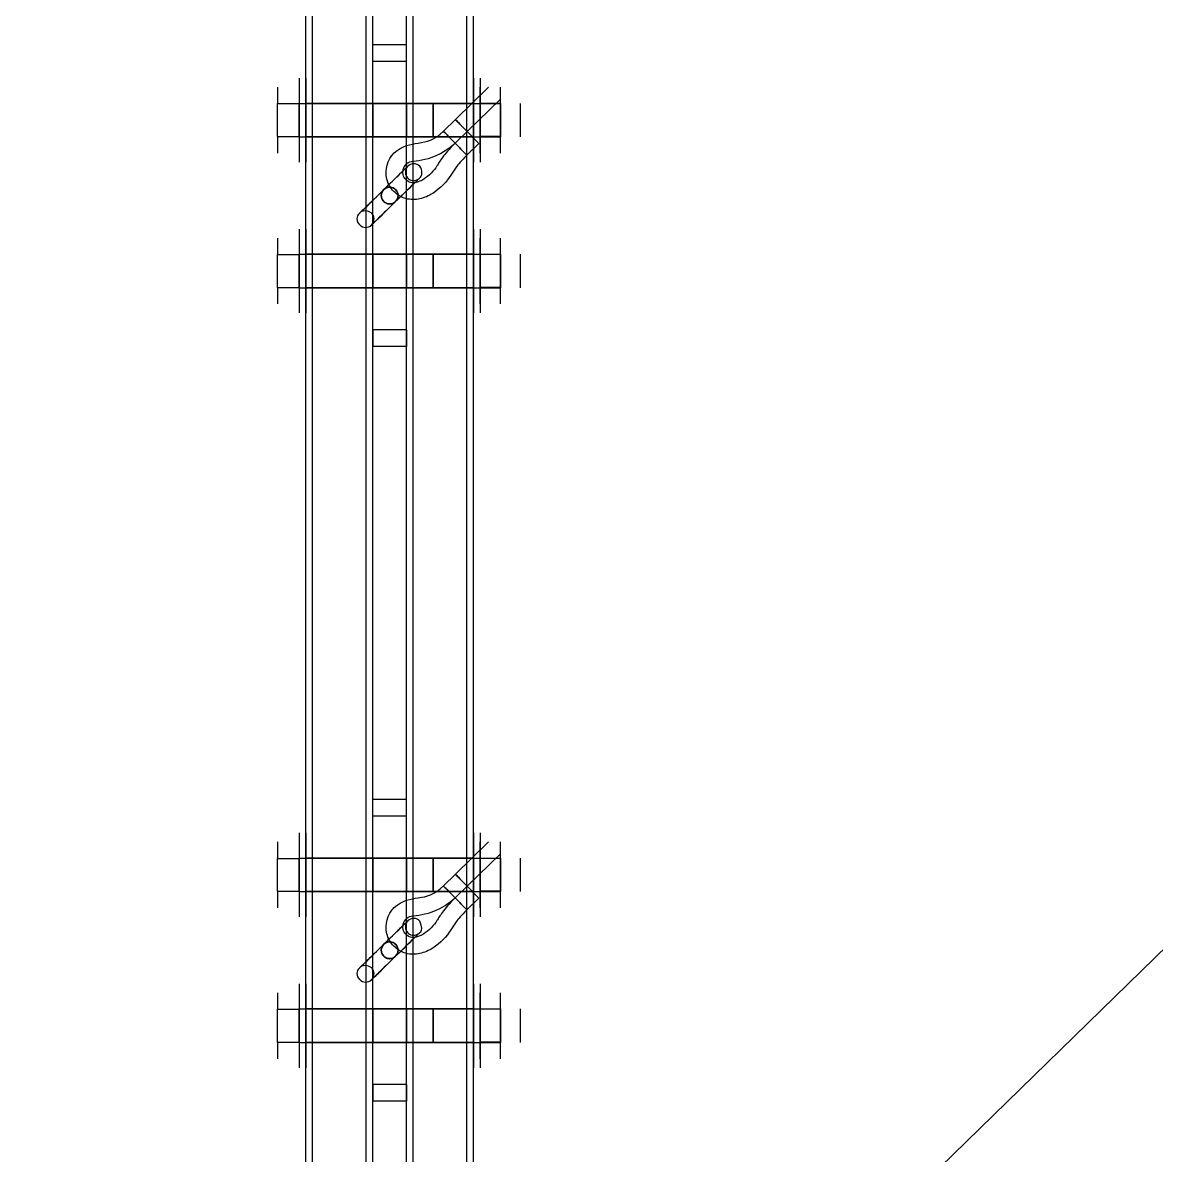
# Model space of a CAD drawing. Extents: x 0 to 2438, y 0 to 2056.
# Drawn here: x 377.6 to 546.5, y 328.1 to 496.9 of the extents above; entities that cross this region are included whole.
import ezdxf

# ---------------------------------------------------------------- set-up
doc = ezdxf.new("R2010")
doc.units = 0
doc.layers.get('0').update_dxf_attribs({"linetype": 'CONTINUOUS'})

msp = doc.modelspace()

# ---------------------------------------------------------------- linework, layer by layer
at = {"color": 253}
for p, q in [((377.575, 192.845), (1132.58, 929.869)), ((377.575, 192.845), (1108.26, 906.134)), ((377.575, 192.845), (1108.26, 906.134)), ((419.77, 102.133), (419.77, 650.134)), ((420.772, 102.133), (420.772, 650.134)), ((428.77, 102.133), (428.77, 650.134)), ((429.772, 102.133), (429.772, 650.134)), ((434.77, 102.133), (434.77, 650.134)), ((435.772, 102.133), (435.772, 650.134)), ((443.77, 102.133), (443.77, 650.134)), ((444.772, 102.133), (444.772, 650.134)), ((429.772, 491.134), (429.772, 493.631)), ((429.772, 491.134), (429.772, 493.631)), ((434.77, 493.631), (429.772, 493.631)), ((434.77, 491.134), (434.77, 493.631)), ((429.772, 451.132), (429.772, 491.134)), ((434.77, 491.134), (429.772, 491.134)), ((429.772, 451.132), (429.772, 491.134)), ((434.77, 451.132), (434.77, 491.134)), ((418.772, 488.632), (418.772, 476.134)), ((419.77, 482.385), (419.77, 488.632)), ((419.77, 488.632), (419.77, 476.134)), ((444.772, 482.385), (444.772, 488.632)), ((444.772, 488.632), (444.772, 476.134)), ((445.77, 488.632), (445.77, 476.134)), ((415.572, 487.292), (415.572, 484.837)), ((418.772, 487.292), (418.772, 484.837)), ((418.772, 487.292), (418.772, 484.837)), ((446.998, 487.292), (442.062, 482.477)), ((445.77, 484.837), (445.77, 487.292)), ((445.77, 484.837), (445.77, 487.292)), ((448.772, 484.837), (448.772, 487.292)), ((418.772, 482.385), (418.772, 484.882)), ((418.772, 484.882), (418.772, 479.884)), ((418.772, 484.837), (418.772, 484.882)), ((418.772, 484.882), (418.772, 484.837)), ((418.772, 484.882), (419.77, 484.882)), ((418.772, 484.882), (438.771, 484.882)), ((419.77, 482.385), (419.77, 484.882)), ((419.77, 484.882), (419.77, 479.884)), ((419.77, 482.385), (419.77, 484.882)), ((419.77, 484.882), (419.77, 479.884)), ((429.772, 484.882), (419.77, 484.882)), ((429.772, 482.385), (429.772, 484.882)), ((429.772, 484.882), (429.772, 479.884)), ((429.772, 482.385), (429.772, 484.882)), ((429.772, 484.882), (429.772, 479.884)), ((434.77, 484.882), (429.772, 484.882)), ((434.77, 482.385), (434.77, 484.882)), ((434.77, 484.882), (434.77, 479.884)), ((434.77, 482.385), (434.77, 484.882)), ((434.77, 484.882), (434.77, 479.884)), ((444.772, 484.882), (434.77, 484.882)), ((438.771, 479.884), (438.771, 484.882)), ((438.771, 484.882), (438.771, 482.385)), ((438.771, 484.882), (448.772, 484.882)), ((443.812, 480.688), (448.772, 485.528)), ((444.772, 482.385), (444.772, 484.882)), ((444.772, 484.882), (444.772, 479.884)), ((444.772, 482.385), (444.772, 484.882)), ((444.772, 484.882), (444.772, 479.884)), ((444.772, 484.882), (445.77, 484.882)), ((445.77, 482.385), (445.77, 484.882)), ((445.77, 484.882), (445.77, 479.884)), ((445.77, 482.385), (445.77, 484.882)), ((445.77, 484.882), (445.77, 479.884)), ((445.77, 484.882), (448.772, 484.882)), ((448.772, 482.385), (448.772, 484.882)), ((448.772, 484.882), (448.772, 479.884)), ((451.771, 479.884), (451.771, 484.882)), ((415.572, 479.929), (415.572, 484.837)), ((415.572, 484.837), (418.772, 484.837)), ((418.772, 484.837), (418.772, 484.025)), ((418.772, 484.025), (418.772, 484.837)), ((418.772, 479.929), (418.772, 484.837)), ((418.772, 479.929), (418.772, 484.837)), ((418.772, 484.025), (418.772, 483.196)), ((418.772, 483.196), (418.772, 484.025)), ((418.772, 483.196), (418.772, 482.385)), ((418.772, 481.57), (418.772, 483.196)), ((445.77, 484.837), (445.77, 479.929)), ((448.772, 484.837), (445.77, 484.837)), ((445.77, 484.837), (445.77, 479.929)), ((448.772, 484.837), (448.772, 479.929)), ((418.772, 479.884), (418.772, 482.385)), ((418.772, 482.385), (418.772, 481.57)), ((418.772, 480.741), (418.772, 481.57)), ((418.772, 481.57), (418.772, 480.741)), ((419.77, 476.134), (419.77, 482.385)), ((419.77, 479.884), (419.77, 482.385)), ((419.77, 479.884), (419.77, 482.385)), ((429.772, 479.884), (429.772, 482.385)), ((429.772, 479.884), (429.772, 482.385)), ((434.77, 479.884), (434.77, 482.385)), ((434.77, 479.884), (434.77, 482.385)), ((438.771, 482.385), (438.771, 479.884)), ((440.277, 480.73), (442.062, 482.477)), ((442.062, 482.477), (442.087, 482.452)), ((442.087, 482.452), (442.062, 482.477)), ((442.087, 482.452), (442.062, 482.477)), ((442.062, 482.477), (442.087, 482.452)), ((442.087, 482.452), (442.15, 482.385)), ((442.15, 482.385), (442.087, 482.452)), ((442.15, 482.385), (442.087, 482.452)), ((442.087, 482.452), (442.15, 482.385)), ((442.15, 482.385), (442.256, 482.282)), ((442.256, 482.282), (442.15, 482.385)), ((442.256, 482.282), (442.15, 482.385)), ((442.15, 482.385), (442.256, 482.282)), ((442.256, 482.282), (442.394, 482.141)), ((442.394, 482.141), (442.256, 482.282)), ((442.394, 482.141), (442.256, 482.282)), ((442.256, 482.282), (442.394, 482.141)), ((442.394, 482.141), (442.56, 481.969)), ((442.56, 481.969), (442.394, 482.141)), ((442.56, 481.969), (442.394, 482.141)), ((442.394, 482.141), (442.56, 481.969)), ((442.56, 481.969), (442.743, 481.782)), ((442.743, 481.782), (442.56, 481.969)), ((442.743, 481.782), (442.56, 481.969)), ((442.56, 481.969), (442.743, 481.782)), ((442.743, 481.782), (442.937, 481.58)), ((442.937, 481.58), (442.743, 481.782)), ((442.937, 481.58), (442.743, 481.782)), ((442.743, 481.782), (442.937, 481.58)), ((442.937, 481.58), (443.131, 481.383)), ((443.131, 481.383), (442.937, 481.58)), ((443.131, 481.383), (442.937, 481.58)), ((442.937, 481.58), (443.131, 481.383)), ((444.772, 476.134), (444.772, 482.385)), ((444.772, 479.884), (444.772, 482.385)), ((444.772, 479.884), (444.772, 482.385)), ((445.77, 479.884), (445.77, 482.385)), ((445.77, 479.884), (445.77, 482.385)), ((448.772, 479.884), (448.772, 482.385)), ((415.572, 479.929), (415.572, 477.478)), ((415.572, 479.929), (418.772, 479.929)), ((418.772, 479.929), (418.772, 480.741)), ((418.772, 480.741), (418.772, 479.929)), ((418.772, 479.929), (418.772, 479.884)), ((418.772, 479.884), (418.772, 479.929)), ((418.772, 479.929), (418.772, 477.478)), ((418.772, 479.929), (418.772, 477.478)), ((418.772, 479.884), (419.77, 479.884)), ((418.772, 479.884), (438.771, 479.884)), ((429.772, 479.884), (419.77, 479.884)), ((434.77, 479.884), (429.772, 479.884)), ((444.772, 479.884), (434.77, 479.884)), ((438.771, 479.884), (448.772, 479.884)), ((443.812, 480.688), (442.023, 478.942)), ((442.023, 478.942), (443.812, 480.688)), ((443.131, 481.383), (443.315, 481.192)), ((443.315, 481.192), (443.131, 481.383)), ((443.315, 481.192), (443.131, 481.383)), ((443.131, 481.383), (443.315, 481.192)), ((443.315, 481.192), (443.48, 481.023)), ((443.48, 481.023), (443.315, 481.192)), ((443.48, 481.023), (443.315, 481.192)), ((443.315, 481.192), (443.48, 481.023)), ((443.48, 481.023), (443.618, 480.882)), ((443.618, 480.882), (443.48, 481.023)), ((443.618, 480.882), (443.48, 481.023)), ((443.48, 481.023), (443.618, 480.882)), ((443.618, 480.882), (443.724, 480.776)), ((443.724, 480.776), (443.618, 480.882)), ((443.724, 480.776), (443.618, 480.882)), ((443.618, 480.882), (443.724, 480.776)), ((443.724, 480.776), (443.787, 480.709)), ((443.787, 480.709), (443.724, 480.776)), ((443.787, 480.709), (443.724, 480.776)), ((443.724, 480.776), (443.787, 480.709)), ((443.787, 480.709), (443.812, 480.688)), ((443.812, 480.688), (443.787, 480.709)), ((443.812, 480.688), (443.787, 480.709)), ((443.787, 480.709), (443.812, 480.688)), ((443.833, 480.663), (443.812, 480.688)), ((443.812, 480.688), (443.833, 480.663)), ((443.897, 480.596), (443.833, 480.663)), ((443.833, 480.663), (443.897, 480.596)), ((444.003, 480.49), (443.897, 480.596)), ((443.897, 480.596), (444.003, 480.49)), ((444.14, 480.349), (444.003, 480.49)), ((444.003, 480.49), (444.14, 480.349)), ((444.306, 480.18), (444.14, 480.349)), ((444.14, 480.349), (444.306, 480.18)), ((444.489, 479.993), (444.306, 480.18)), ((444.306, 480.18), (444.489, 479.993)), ((444.683, 479.792), (444.489, 479.993)), ((444.489, 479.993), (444.683, 479.792)), ((444.772, 479.884), (445.77, 479.884)), ((448.772, 479.929), (445.77, 479.929)), ((445.77, 477.478), (445.77, 479.929)), ((445.77, 477.478), (445.77, 479.929)), ((445.77, 479.884), (448.772, 479.884)), ((448.772, 477.478), (448.772, 479.929)), ((442.045, 478.917), (442.023, 478.942)), ((442.023, 478.942), (442.045, 478.917)), ((442.108, 478.854), (442.045, 478.917)), ((442.045, 478.917), (442.108, 478.854)), ((442.214, 478.744), (442.108, 478.854)), ((442.108, 478.854), (442.214, 478.744)), ((442.352, 478.603), (442.214, 478.744)), ((442.214, 478.744), (442.352, 478.603)), ((442.517, 478.434), (442.352, 478.603)), ((442.352, 478.603), (442.517, 478.434)), ((442.701, 478.247), (442.517, 478.434)), ((442.517, 478.434), (442.701, 478.247)), ((442.895, 478.046), (442.701, 478.247)), ((442.701, 478.247), (442.895, 478.046)), ((445.558, 478.899), (443.77, 477.15)), ((444.877, 479.594), (444.683, 479.792)), ((444.683, 479.792), (444.877, 479.594)), ((445.064, 479.404), (444.877, 479.594)), ((444.877, 479.594), (445.064, 479.404)), ((445.227, 479.234), (445.064, 479.404)), ((445.064, 479.404), (445.227, 479.234)), ((445.368, 479.093), (445.227, 479.234)), ((445.227, 479.234), (445.368, 479.093)), ((445.47, 478.984), (445.368, 479.093)), ((445.368, 479.093), (445.47, 478.984)), ((445.534, 478.921), (445.47, 478.984)), ((445.47, 478.984), (445.534, 478.921)), ((445.558, 478.899), (445.534, 478.921)), ((445.534, 478.921), (445.558, 478.899)), ((443.089, 477.848), (442.895, 478.046)), ((442.895, 478.046), (443.089, 477.848)), ((443.272, 477.658), (443.089, 477.848)), ((443.089, 477.848), (443.272, 477.658)), ((443.438, 477.488), (443.272, 477.658)), ((443.272, 477.658), (443.438, 477.488)), ((443.579, 477.347), (443.438, 477.488)), ((443.438, 477.488), (443.579, 477.347)), ((443.682, 477.238), (443.579, 477.347)), ((443.579, 477.347), (443.682, 477.238)), ((443.745, 477.174), (443.682, 477.238)), ((443.682, 477.238), (443.745, 477.174)), ((443.77, 477.15), (443.745, 477.174)), ((443.745, 477.174), (443.77, 477.15)), ((433.165, 472.006), (433.165, 472.006)), ((415.572, 464.792), (415.572, 462.336)), ((418.772, 466.132), (418.772, 453.633)), ((418.772, 464.792), (418.772, 462.336)), ((418.772, 464.792), (418.772, 462.336)), ((419.77, 459.885), (419.77, 466.132)), ((419.77, 466.132), (419.77, 453.633)), ((444.772, 459.885), (444.772, 466.132)), ((444.772, 466.132), (444.772, 453.633)), ((445.77, 466.132), (445.77, 453.633)), ((445.77, 462.336), (445.77, 464.792)), ((445.77, 462.336), (445.77, 464.792)), ((448.772, 462.336), (448.772, 464.792)), ((415.572, 457.429), (415.572, 462.336)), ((415.572, 462.336), (418.772, 462.336)), ((418.772, 459.885), (418.772, 462.382)), ((418.772, 462.382), (418.772, 457.383)), ((418.772, 462.336), (418.772, 462.382)), ((418.772, 462.382), (418.772, 462.336)), ((418.772, 462.382), (419.77, 462.382)), ((418.772, 462.382), (438.771, 462.382)), ((418.772, 462.336), (418.772, 461.525)), ((418.772, 461.525), (418.772, 462.336)), ((418.772, 457.429), (418.772, 462.336)), ((418.772, 457.429), (418.772, 462.336)), ((418.772, 461.525), (418.772, 460.696)), ((418.772, 460.696), (418.772, 461.525)), ((419.77, 459.885), (419.77, 462.382)), ((419.77, 462.382), (419.77, 457.383)), ((419.77, 459.885), (419.77, 462.382)), ((419.77, 462.382), (419.77, 457.383)), ((429.772, 462.382), (419.77, 462.382)), ((429.772, 459.885), (429.772, 462.382)), ((429.772, 462.382), (429.772, 457.383)), ((429.772, 459.885), (429.772, 462.382)), ((429.772, 462.382), (429.772, 457.383)), ((434.77, 462.382), (429.772, 462.382)), ((434.77, 459.885), (434.77, 462.382)), ((434.77, 462.382), (434.77, 457.383)), ((434.77, 459.885), (434.77, 462.382)), ((434.77, 462.382), (434.77, 457.383)), ((444.772, 462.382), (434.77, 462.382)), ((438.771, 457.383), (438.771, 462.382)), ((438.771, 462.382), (438.771, 459.885)), ((438.771, 462.382), (448.772, 462.382)), ((444.772, 459.885), (444.772, 462.382)), ((444.772, 462.382), (444.772, 457.383)), ((444.772, 459.885), (444.772, 462.382)), ((444.772, 462.382), (444.772, 457.383)), ((444.772, 462.382), (445.77, 462.382)), ((445.77, 459.885), (445.77, 462.382)), ((445.77, 462.382), (445.77, 457.383)), ((445.77, 459.885), (445.77, 462.382)), ((445.77, 462.382), (445.77, 457.383)), ((445.77, 462.382), (448.772, 462.382)), ((445.77, 462.336), (445.77, 457.429)), ((448.772, 462.336), (445.77, 462.336)), ((445.77, 462.336), (445.77, 457.429)), ((448.772, 459.885), (448.772, 462.382)), ((448.772, 462.382), (448.772, 457.383)), ((448.772, 462.336), (448.772, 457.429)), ((451.771, 457.383), (451.771, 462.382)), ((418.772, 460.696), (418.772, 459.885)), ((418.772, 459.07), (418.772, 460.696)), ((418.772, 457.383), (418.772, 459.885)), ((418.772, 459.885), (418.772, 459.07)), ((419.77, 453.633), (419.77, 459.885)), ((419.77, 457.383), (419.77, 459.885)), ((419.77, 457.383), (419.77, 459.885)), ((429.772, 457.383), (429.772, 459.885)), ((429.772, 457.383), (429.772, 459.885)), ((434.77, 457.383), (434.77, 459.885)), ((434.77, 457.383), (434.77, 459.885)), ((438.771, 459.885), (438.771, 457.383)), ((444.772, 453.633), (444.772, 459.885)), ((444.772, 457.383), (444.772, 459.885)), ((444.772, 457.383), (444.772, 459.885)), ((445.77, 457.383), (445.77, 459.885)), ((445.77, 457.383), (445.77, 459.885)), ((448.772, 457.383), (448.772, 459.885)), ((418.772, 458.241), (418.772, 459.07)), ((418.772, 459.07), (418.772, 458.241)), ((418.772, 457.429), (418.772, 458.241)), ((418.772, 458.241), (418.772, 457.429)), ((415.572, 457.429), (415.572, 454.977)), ((415.572, 457.429), (418.772, 457.429)), ((418.772, 457.429), (418.772, 457.383)), ((418.772, 457.383), (418.772, 457.429)), ((418.772, 457.429), (418.772, 454.977)), ((418.772, 457.429), (418.772, 454.977)), ((418.772, 457.383), (419.77, 457.383)), ((418.772, 457.383), (438.771, 457.383)), ((429.772, 457.383), (419.77, 457.383)), ((434.77, 457.383), (429.772, 457.383)), ((444.772, 457.383), (434.77, 457.383)), ((438.771, 457.383), (448.772, 457.383)), ((444.772, 457.383), (445.77, 457.383)), ((448.772, 457.429), (445.77, 457.429)), ((445.77, 454.977), (445.77, 457.429)), ((445.77, 454.977), (445.77, 457.429)), ((445.77, 457.383), (448.772, 457.383)), ((448.772, 454.977), (448.772, 457.429)), ((429.772, 451.132), (429.772, 448.631)), ((429.772, 451.132), (429.772, 448.631)), ((434.77, 451.132), (429.772, 451.132)), ((434.77, 451.132), (434.77, 448.631)), ((434.77, 448.631), (429.772, 448.631)), ((429.772, 378.633), (429.772, 381.134)), ((429.772, 378.633), (429.772, 381.134)), ((434.77, 381.134), (429.772, 381.134)), ((434.77, 378.633), (434.77, 381.134)), ((429.772, 338.634), (429.772, 378.633)), ((434.77, 378.633), (429.772, 378.633)), ((429.772, 338.634), (429.772, 378.633)), ((434.77, 338.634), (434.77, 378.633)), ((418.772, 376.132), (418.772, 363.633)), ((419.77, 369.884), (419.77, 376.132)), ((419.77, 376.132), (419.77, 363.633)), ((444.772, 369.884), (444.772, 376.132)), ((444.772, 376.132), (444.772, 363.633)), ((445.77, 376.132), (445.77, 363.633)), ((415.572, 374.791), (415.572, 372.339)), ((418.772, 374.791), (418.772, 372.339)), ((418.772, 374.791), (418.772, 372.339)), ((446.998, 374.791), (442.062, 369.976)), ((445.77, 372.339), (445.77, 374.791)), ((445.77, 372.339), (445.77, 374.791)), ((448.772, 372.339), (448.772, 374.791)), ((415.572, 367.432), (415.572, 372.339)), ((415.572, 372.339), (418.772, 372.339)), ((418.772, 369.884), (418.772, 372.382)), ((418.772, 372.382), (418.772, 367.383)), ((418.772, 372.339), (418.772, 372.382)), ((418.772, 372.382), (418.772, 372.339)), ((418.772, 372.382), (419.77, 372.382)), ((418.772, 372.382), (438.771, 372.382)), ((418.772, 372.339), (418.772, 371.524)), ((418.772, 371.524), (418.772, 372.339)), ((418.772, 367.432), (418.772, 372.339)), ((418.772, 367.432), (418.772, 372.339)), ((419.77, 369.884), (419.77, 372.382)), ((419.77, 372.382), (419.77, 367.383)), ((419.77, 369.884), (419.77, 372.382)), ((419.77, 372.382), (419.77, 367.383)), ((429.772, 372.382), (419.77, 372.382)), ((429.772, 369.884), (429.772, 372.382)), ((429.772, 372.382), (429.772, 367.383)), ((429.772, 369.884), (429.772, 372.382)), ((429.772, 372.382), (429.772, 367.383)), ((434.77, 372.382), (429.772, 372.382)), ((434.77, 369.884), (434.77, 372.382)), ((434.77, 372.382), (434.77, 367.383)), ((434.77, 369.884), (434.77, 372.382)), ((434.77, 372.382), (434.77, 367.383)), ((444.772, 372.382), (434.77, 372.382)), ((438.771, 367.383), (438.771, 372.382)), ((438.771, 372.382), (438.771, 369.884)), ((438.771, 372.382), (448.772, 372.382)), ((443.812, 368.187), (448.772, 373.031)), ((444.772, 369.884), (444.772, 372.382)), ((444.772, 372.382), (444.772, 367.383)), ((444.772, 369.884), (444.772, 372.382)), ((444.772, 372.382), (444.772, 367.383)), ((444.772, 372.382), (445.77, 372.382)), ((445.77, 369.884), (445.77, 372.382)), ((445.77, 372.382), (445.77, 367.383)), ((445.77, 369.884), (445.77, 372.382)), ((445.77, 372.382), (445.77, 367.383)), ((445.77, 372.382), (448.772, 372.382)), ((445.77, 372.339), (445.77, 367.432)), ((448.772, 372.339), (445.77, 372.339)), ((445.77, 372.339), (445.77, 367.432)), ((448.772, 369.884), (448.772, 372.382)), ((448.772, 372.382), (448.772, 367.383)), ((448.772, 372.339), (448.772, 367.432)), ((451.771, 367.383), (451.771, 372.382)), ((418.772, 371.524), (418.772, 370.695)), ((418.772, 370.695), (418.772, 371.524)), ((418.772, 370.695), (418.772, 369.884)), ((418.772, 369.073), (418.772, 370.695)), ((418.772, 367.383), (418.772, 369.884)), ((418.772, 369.884), (418.772, 369.073)), ((418.772, 368.244), (418.772, 369.073)), ((418.772, 369.073), (418.772, 368.244)), ((419.77, 363.633), (419.77, 369.884)), ((419.77, 367.383), (419.77, 369.884)), ((419.77, 367.383), (419.77, 369.884)), ((429.772, 367.383), (429.772, 369.884)), ((429.772, 367.383), (429.772, 369.884)), ((434.77, 367.383), (434.77, 369.884)), ((434.77, 367.383), (434.77, 369.884)), ((438.771, 369.884), (438.771, 367.383)), ((440.277, 368.229), (442.062, 369.976)), ((442.062, 369.976), (442.087, 369.955)), ((442.087, 369.955), (442.062, 369.976)), ((442.087, 369.955), (442.062, 369.976)), ((442.062, 369.976), (442.087, 369.955)), ((442.087, 369.955), (442.15, 369.888)), ((442.15, 369.888), (442.087, 369.955)), ((442.15, 369.888), (442.087, 369.955)), ((442.087, 369.955), (442.15, 369.888)), ((442.15, 369.888), (442.256, 369.782)), ((442.256, 369.782), (442.15, 369.888)), ((442.256, 369.782), (442.15, 369.888)), ((442.15, 369.888), (442.256, 369.782)), ((442.256, 369.782), (442.394, 369.641)), ((442.394, 369.641), (442.256, 369.782)), ((442.394, 369.641), (442.256, 369.782)), ((442.256, 369.782), (442.394, 369.641)), ((442.394, 369.641), (442.56, 369.468)), ((442.56, 369.468), (442.394, 369.641)), ((442.56, 369.468), (442.394, 369.641)), ((442.394, 369.641), (442.56, 369.468)), ((442.56, 369.468), (442.743, 369.281)), ((442.743, 369.281), (442.56, 369.468)), ((442.743, 369.281), (442.56, 369.468)), ((442.56, 369.468), (442.743, 369.281)), ((442.743, 369.281), (442.937, 369.08)), ((442.937, 369.08), (442.743, 369.281)), ((442.937, 369.08), (442.743, 369.281)), ((442.743, 369.281), (442.937, 369.08)), ((442.937, 369.08), (443.131, 368.882)), ((443.131, 368.882), (442.937, 369.08)), ((443.131, 368.882), (442.937, 369.08)), ((442.937, 369.08), (443.131, 368.882)), ((443.131, 368.882), (443.315, 368.692)), ((443.315, 368.692), (443.131, 368.882)), ((443.315, 368.692), (443.131, 368.882)), ((443.131, 368.882), (443.315, 368.692)), ((443.315, 368.692), (443.48, 368.526)), ((443.48, 368.526), (443.315, 368.692)), ((443.48, 368.526), (443.315, 368.692)), ((443.315, 368.692), (443.48, 368.526)), ((443.48, 368.526), (443.618, 368.381)), ((443.618, 368.381), (443.48, 368.526)), ((443.618, 368.381), (443.48, 368.526)), ((443.48, 368.526), (443.618, 368.381)), ((443.618, 368.381), (443.724, 368.275)), ((443.724, 368.275), (443.618, 368.381)), ((443.724, 368.275), (443.618, 368.381)), ((443.618, 368.381), (443.724, 368.275)), ((444.772, 363.633), (444.772, 369.884)), ((444.772, 367.383), (444.772, 369.884)), ((444.772, 367.383), (444.772, 369.884)), ((445.77, 367.383), (445.77, 369.884)), ((445.77, 367.383), (445.77, 369.884)), ((448.772, 367.383), (448.772, 369.884)), ((415.572, 367.432), (415.572, 364.977)), ((415.572, 367.432), (418.772, 367.432)), ((418.772, 367.432), (418.772, 368.244)), ((418.772, 368.244), (418.772, 367.432)), ((418.772, 367.432), (418.772, 367.383)), ((418.772, 367.383), (418.772, 367.432)), ((418.772, 367.432), (418.772, 364.977)), ((418.772, 367.432), (418.772, 364.977)), ((418.772, 367.383), (419.77, 367.383)), ((418.772, 367.383), (438.771, 367.383)), ((429.772, 367.383), (419.77, 367.383)), ((434.77, 367.383), (429.772, 367.383)), ((444.772, 367.383), (434.77, 367.383)), ((438.771, 367.383), (448.772, 367.383)), ((443.812, 368.187), (442.023, 366.441)), ((442.023, 366.441), (443.812, 368.187)), ((443.724, 368.275), (443.787, 368.208)), ((443.787, 368.208), (443.724, 368.275)), ((443.787, 368.208), (443.724, 368.275)), ((443.724, 368.275), (443.787, 368.208)), ((443.787, 368.208), (443.812, 368.187)), ((443.812, 368.187), (443.787, 368.208)), ((443.812, 368.187), (443.787, 368.208)), ((443.787, 368.208), (443.812, 368.187)), ((443.833, 368.162), (443.812, 368.187)), ((443.812, 368.187), (443.833, 368.162)), ((443.897, 368.099), (443.833, 368.162)), ((443.833, 368.162), (443.897, 368.099)), ((444.003, 367.993), (443.897, 368.099)), ((443.897, 368.099), (444.003, 367.993)), ((444.14, 367.848), (444.003, 367.993)), ((444.003, 367.993), (444.14, 367.848)), ((444.306, 367.679), (444.14, 367.848)), ((444.14, 367.848), (444.306, 367.679)), ((444.489, 367.492), (444.306, 367.679)), ((444.306, 367.679), (444.489, 367.492)), ((444.683, 367.291), (444.489, 367.492)), ((444.489, 367.492), (444.683, 367.291)), ((444.877, 367.093), (444.683, 367.291)), ((444.683, 367.291), (444.877, 367.093)), ((444.772, 367.383), (445.77, 367.383)), ((445.064, 366.903), (444.877, 367.093)), ((444.877, 367.093), (445.064, 366.903)), ((445.227, 366.734), (445.064, 366.903)), ((445.064, 366.903), (445.227, 366.734)), ((445.368, 366.593), (445.227, 366.734)), ((445.227, 366.734), (445.368, 366.593)), ((448.772, 367.432), (445.77, 367.432)), ((445.77, 364.977), (445.77, 367.432)), ((445.77, 364.977), (445.77, 367.432)), ((445.77, 367.383), (448.772, 367.383)), ((448.772, 364.977), (448.772, 367.432)), ((442.045, 366.416), (442.023, 366.441)), ((442.023, 366.441), (442.045, 366.416)), ((442.108, 366.353), (442.045, 366.416)), ((442.045, 366.416), (442.108, 366.353)), ((442.214, 366.247), (442.108, 366.353)), ((442.108, 366.353), (442.214, 366.247)), ((442.352, 366.102), (442.214, 366.247)), ((442.214, 366.247), (442.352, 366.102)), ((442.517, 365.933), (442.352, 366.102)), ((442.352, 366.102), (442.517, 365.933)), ((442.701, 365.746), (442.517, 365.933)), ((442.517, 365.933), (442.701, 365.746)), ((442.895, 365.548), (442.701, 365.746)), ((442.701, 365.746), (442.895, 365.548)), ((443.089, 365.347), (442.895, 365.548)), ((442.895, 365.548), (443.089, 365.347)), ((443.272, 365.157), (443.089, 365.347)), ((443.089, 365.347), (443.272, 365.157)), ((443.438, 364.987), (443.272, 365.157)), ((443.272, 365.157), (443.438, 364.987)), ((443.579, 364.846), (443.438, 364.987)), ((443.438, 364.987), (443.579, 364.846)), ((445.558, 366.399), (443.77, 364.652)), ((445.47, 366.487), (445.368, 366.593)), ((445.368, 366.593), (445.47, 366.487)), ((445.534, 366.42), (445.47, 366.487)), ((445.47, 366.487), (445.534, 366.42)), ((445.558, 366.399), (445.534, 366.42)), ((445.534, 366.42), (445.558, 366.399)), ((443.682, 364.74), (443.579, 364.846)), ((443.579, 364.846), (443.682, 364.74)), ((443.745, 364.673), (443.682, 364.74)), ((443.682, 364.74), (443.745, 364.673)), ((443.77, 364.652), (443.745, 364.673)), ((443.745, 364.673), (443.77, 364.652)), ((433.165, 359.505), (433.165, 359.505)), ((418.772, 353.635), (418.772, 341.133)), ((419.77, 347.383), (419.77, 353.635)), ((419.77, 353.635), (419.77, 341.133)), ((444.772, 347.383), (444.772, 353.635)), ((444.772, 353.635), (444.772, 341.133)), ((445.77, 353.635), (445.77, 341.133)), ((415.572, 352.291), (415.572, 349.837)), ((418.772, 352.291), (418.772, 349.837)), ((418.772, 352.291), (418.772, 349.837)), ((445.77, 349.837), (445.77, 352.291)), ((445.77, 349.837), (445.77, 352.291)), ((448.772, 349.837), (448.772, 352.291)), ((415.572, 344.93), (415.572, 349.837)), ((415.572, 349.837), (418.772, 349.837)), ((418.772, 347.383), (418.772, 349.883)), ((418.772, 349.883), (418.772, 344.883)), ((418.772, 349.837), (418.772, 349.883)), ((418.772, 349.883), (418.772, 349.837)), ((418.772, 349.883), (419.77, 349.883)), ((418.772, 349.883), (438.771, 349.883)), ((418.772, 349.837), (418.772, 349.025)), ((418.772, 349.025), (418.772, 349.837)), ((418.772, 344.93), (418.772, 349.837)), ((418.772, 344.93), (418.772, 349.837)), ((419.77, 347.383), (419.77, 349.883)), ((419.77, 349.883), (419.77, 344.883)), ((419.77, 347.383), (419.77, 349.883)), ((419.77, 349.883), (419.77, 344.883)), ((429.772, 349.883), (419.77, 349.883)), ((429.772, 347.383), (429.772, 349.883)), ((429.772, 349.883), (429.772, 344.883)), ((429.772, 347.383), (429.772, 349.883)), ((429.772, 349.883), (429.772, 344.883)), ((434.77, 349.883), (429.772, 349.883)), ((434.77, 347.383), (434.77, 349.883)), ((434.77, 349.883), (434.77, 344.883)), ((434.77, 347.383), (434.77, 349.883)), ((434.77, 349.883), (434.77, 344.883)), ((444.772, 349.883), (434.77, 349.883)), ((438.771, 344.883), (438.771, 349.883)), ((438.771, 349.883), (438.771, 347.383)), ((438.771, 349.883), (448.772, 349.883)), ((444.772, 347.383), (444.772, 349.883)), ((444.772, 349.883), (444.772, 344.883)), ((444.772, 347.383), (444.772, 349.883)), ((444.772, 349.883), (444.772, 344.883)), ((444.772, 349.883), (445.77, 349.883)), ((445.77, 347.383), (445.77, 349.883)), ((445.77, 349.883), (445.77, 344.883)), ((445.77, 347.383), (445.77, 349.883)), ((445.77, 349.883), (445.77, 344.883)), ((445.77, 349.883), (448.772, 349.883)), ((445.77, 349.837), (445.77, 344.93)), ((448.772, 349.837), (445.77, 349.837)), ((445.77, 349.837), (445.77, 344.93)), ((448.772, 347.383), (448.772, 349.883)), ((448.772, 349.883), (448.772, 344.883)), ((448.772, 349.837), (448.772, 344.93)), ((451.771, 344.883), (451.771, 349.883)), ((418.772, 349.025), (418.772, 348.196)), ((418.772, 348.196), (418.772, 349.025)), ((418.772, 348.196), (418.772, 347.383)), ((418.772, 346.571), (418.772, 348.196)), ((418.772, 344.883), (418.772, 347.383)), ((418.772, 347.383), (418.772, 346.571)), ((418.772, 345.742), (418.772, 346.571)), ((418.772, 346.571), (418.772, 345.742)), ((419.77, 341.133), (419.77, 347.383)), ((419.77, 344.883), (419.77, 347.383)), ((419.77, 344.883), (419.77, 347.383)), ((429.772, 344.883), (429.772, 347.383)), ((429.772, 344.883), (429.772, 347.383)), ((434.77, 344.883), (434.77, 347.383)), ((434.77, 344.883), (434.77, 347.383)), ((438.771, 347.383), (438.771, 344.883)), ((444.772, 341.133), (444.772, 347.383)), ((444.772, 344.883), (444.772, 347.383)), ((444.772, 344.883), (444.772, 347.383)), ((445.77, 344.883), (445.77, 347.383)), ((445.77, 344.883), (445.77, 347.383)), ((448.772, 344.883), (448.772, 347.383)), ((415.572, 344.93), (415.572, 342.476)), ((415.572, 344.93), (418.772, 344.93)), ((418.772, 344.93), (418.772, 345.742)), ((418.772, 345.742), (418.772, 344.93)), ((418.772, 344.93), (418.772, 344.883)), ((418.772, 344.883), (418.772, 344.93)), ((418.772, 344.93), (418.772, 342.476)), ((418.772, 344.93), (418.772, 342.476)), ((418.772, 344.883), (419.77, 344.883)), ((418.772, 344.883), (438.771, 344.883)), ((429.772, 344.883), (419.77, 344.883)), ((434.77, 344.883), (429.772, 344.883)), ((444.772, 344.883), (434.77, 344.883)), ((438.771, 344.883), (448.772, 344.883)), ((444.772, 344.883), (445.77, 344.883)), ((448.772, 344.93), (445.77, 344.93)), ((445.77, 342.476), (445.77, 344.93)), ((445.77, 342.476), (445.77, 344.93)), ((445.77, 344.883), (448.772, 344.883)), ((448.772, 342.476), (448.772, 344.93)), ((429.772, 338.634), (429.772, 336.132)), ((429.772, 338.634), (429.772, 336.132)), ((434.77, 338.634), (429.772, 338.634)), ((434.77, 338.634), (434.77, 336.132)), ((434.77, 336.132), (429.772, 336.132))]:
    msp.add_line(p, q, dxfattribs=at)
for points in [[(432.943, 477.502), (435.398, 479.753), (437.628, 478.046), (440.277, 480.73)], [(440.277, 480.73), (440.274, 480.73), (440.369, 480.635), (440.531, 480.466)], [(440.531, 480.466), (440.369, 480.635), (440.274, 480.73), (440.277, 480.73)], [(440.531, 480.466), (440.694, 480.3), (440.919, 480.067), (441.149, 479.834)], [(441.149, 479.834), (440.919, 480.067), (440.694, 480.3), (440.531, 480.466)], [(441.149, 479.834), (441.378, 479.601), (441.604, 479.369), (441.766, 479.203)], [(441.766, 479.203), (441.604, 479.369), (441.378, 479.601), (441.149, 479.834)], [(434.689, 475.714), (435.352, 476.934), (437.843, 475.386), (442.023, 478.942)], [(442.023, 478.942), (441.092, 478.032), (440.535, 477.375), (440.14, 476.825)], [(441.766, 479.203), (441.928, 479.037), (442.023, 478.938), (442.023, 478.942)], [(442.023, 478.942), (442.023, 478.938), (441.928, 479.037), (441.766, 479.203)], [(431.846, 473.59), (431.5, 475.005), (431.916, 476.476), (432.943, 477.502)], [(440.14, 476.825), (439.946, 476.553), (439.787, 476.314), (439.66, 476.105)], [(443.77, 477.15), (442.909, 476.314), (442.461, 475.774), (442.165, 475.365)], [(434.859, 475.407), (434.654, 475.206), (434.157, 474.719), (433.486, 474.066)], [(433.892, 474.461), (434.576, 475.132), (434.979, 475.523), (434.975, 475.52)], [(434.269, 474.211), (434.132, 474.687), (434.326, 475.379), (434.689, 475.714)], [(434.873, 475.41), (434.71, 475.206), (434.612, 474.948), (434.601, 474.687)], [(434.799, 475.34), (434.799, 475.34), (434.816, 475.354), (434.873, 475.41)], [(434.827, 475.368), (434.813, 475.35), (434.802, 475.343), (434.799, 475.34)], [(434.901, 475.442), (434.89, 475.428), (434.862, 475.4), (434.827, 475.368)], [(434.975, 475.52), (434.975, 475.52), (434.936, 475.481), (434.859, 475.407)], [(434.926, 475.47), (434.915, 475.456), (434.929, 475.47), (434.901, 475.442)], [(434.954, 475.499), (434.943, 475.488), (434.933, 475.477), (434.926, 475.47)], [(434.975, 475.52), (434.979, 475.523), (434.964, 475.509), (434.954, 475.499)], [(434.979, 475.523), (434.975, 475.52), (434.975, 475.52), (434.975, 475.52)], [(435.868, 475.876), (435.539, 475.883), (435.211, 475.753), (434.979, 475.523)], [(436.742, 475.499), (436.517, 475.735), (436.192, 475.873), (435.868, 475.876)], [(436.725, 473.738), (437.092, 473.982), (437.307, 475.008), (436.742, 475.499)], [(439.314, 475.555), (438.87, 474.881), (438.104, 474.038), (437.346, 473.569)], [(439.66, 476.105), (439.529, 475.894), (439.427, 475.721), (439.314, 475.555)], [(441.787, 474.789), (441.671, 474.599), (441.547, 474.394), (441.392, 474.165)], [(442.165, 475.365), (442.016, 475.16), (441.904, 474.98), (441.787, 474.789)], [(431.306, 471.939), (432.255, 472.867), (433.215, 473.798), (433.892, 474.461)], [(433.486, 474.066), (432.883, 473.477), (432.142, 472.754), (431.398, 472.027)], [(432.883, 471.766), (432.396, 472.267), (432.026, 472.884), (431.846, 473.59)], [(436.065, 473.089), (435.409, 472.451), (434.284, 471.353), (433.144, 470.239)], [(433.151, 470.246), (435.031, 472.08), (436.771, 473.777), (436.721, 473.731)], [(434.672, 473.512), (434.471, 473.717), (434.329, 473.971), (434.269, 474.211)], [(434.601, 474.687), (434.587, 474.426), (434.661, 474.162), (434.802, 473.943)], [(435.36, 473.093), (435.123, 473.156), (434.873, 473.308), (434.672, 473.512)], [(434.802, 473.943), (435.091, 473.484), (435.698, 473.266), (436.213, 473.431)], [(436.238, 473.093), (435.889, 473.019), (435.596, 473.026), (435.36, 473.093)], [(436.721, 473.731), (436.721, 473.731), (436.488, 473.502), (436.065, 473.089)], [(436.213, 473.431), (437.116, 473.929), (436.584, 473.675), (436.721, 473.731)], [(437.346, 473.569), (436.972, 473.333), (436.584, 473.17), (436.238, 473.093)], [(436.721, 473.731), (436.714, 473.724), (436.725, 473.735), (436.725, 473.738)], [(441.392, 474.165), (440.771, 473.248), (439.857, 472.207), (438.683, 471.456)], [(428.84, 469.53), (429.479, 470.154), (430.389, 471.039), (431.306, 471.939)], [(429.309, 469.988), (429.913, 470.577), (430.653, 471.301), (431.398, 472.027)], [(432.287, 472.384), (431.595, 472.391), (431.031, 471.84), (431.02, 471.149)], [(432.273, 472.384), (431.581, 472.384), (431.02, 471.823), (431.02, 471.135)], [(431.02, 471.166), (431.027, 471.47), (431.151, 471.77), (431.359, 471.988)], [(431.038, 471.332), (431.084, 471.622), (431.221, 471.854), (431.398, 472.027)], [(431.359, 471.988), (431.617, 472.267), (432.005, 472.415), (432.382, 472.38)], [(432.1, 472.373), (431.811, 472.331), (431.574, 472.2), (431.398, 472.027)], [(432.763, 472.281), (432.53, 472.384), (432.301, 472.398), (432.1, 472.373)], [(433.522, 471.135), (433.522, 471.823), (432.961, 472.384), (432.273, 472.384)], [(433.522, 471.117), (433.529, 471.809), (432.975, 472.377), (432.287, 472.384)], [(432.382, 472.38), (432.685, 472.352), (432.975, 472.211), (433.183, 471.988)], [(433.165, 472.006), (433.049, 472.13), (432.904, 472.221), (432.763, 472.281)], [(434.682, 470.687), (433.98, 470.884), (433.37, 471.269), (432.883, 471.766)], [(433.165, 472.006), (433.285, 471.886), (433.373, 471.741), (433.433, 471.597)], [(433.183, 471.988), (433.398, 471.763), (433.522, 471.449), (433.522, 471.135)], [(433.433, 471.597), (433.525, 471.361), (433.539, 471.131), (433.504, 470.934)], [(438.683, 471.456), (438.094, 471.085), (437.452, 470.803), (436.778, 470.651)], [(427.937, 468.648), (428.145, 468.852), (428.639, 469.332), (429.309, 469.988)], [(433.144, 470.239), (432.209, 469.329), (431.278, 468.415), (430.618, 467.773)], [(430.632, 467.787), (431.299, 468.439), (432.223, 469.339), (433.151, 470.246)], [(431.109, 470.669), (431.017, 470.905), (431.006, 471.135), (431.038, 471.332)], [(431.479, 470.165), (431.183, 470.404), (431.01, 470.785), (431.02, 471.166)], [(431.02, 471.149), (431.013, 470.457), (431.567, 469.893), (432.255, 469.882)], [(431.02, 471.135), (431.02, 470.443), (431.581, 469.882), (432.273, 469.882)], [(431.377, 470.26), (431.257, 470.38), (431.169, 470.524), (431.109, 470.669)], [(431.377, 470.26), (431.497, 470.14), (431.638, 470.045), (431.782, 469.985)], [(432.336, 469.886), (432.029, 469.868), (431.719, 469.971), (431.479, 470.165)], [(431.782, 469.985), (432.012, 469.886), (432.241, 469.868), (432.442, 469.893)], [(432.255, 469.882), (432.947, 469.875), (433.514, 470.429), (433.522, 471.117)], [(432.273, 469.882), (432.961, 469.882), (433.522, 470.443), (433.522, 471.135)], [(433.042, 470.15), (432.841, 469.992), (432.59, 469.896), (432.336, 469.886)], [(432.442, 469.893), (432.731, 469.935), (432.968, 470.069), (433.144, 470.239)], [(433.522, 471.135), (433.522, 470.754), (433.342, 470.383), (433.042, 470.15)], [(433.504, 470.934), (433.458, 470.644), (433.32, 470.412), (433.144, 470.239)], [(436.778, 470.651), (436.104, 470.503), (435.384, 470.489), (434.682, 470.687)], [(427.443, 467.653), (427.447, 467.981), (427.584, 468.305), (427.817, 468.531)], [(429.588, 468.514), (428.269, 469.371), (427.577, 468.298), (427.821, 468.535)], [(427.821, 468.535), (427.817, 468.535), (428.195, 468.898), (428.84, 469.53)], [(427.817, 468.531), (427.821, 468.535), (427.821, 468.535), (427.821, 468.535)], [(427.821, 468.535), (427.821, 468.535), (427.859, 468.574), (427.937, 468.648)], [(429.673, 466.863), (430.061, 467.335), (430.022, 468.087), (429.588, 468.514)], [(430.724, 467.879), (431.126, 468.274), (431.821, 468.944), (429.673, 466.863)], [(427.8, 466.767), (427.57, 467), (427.44, 467.328), (427.443, 467.653)], [(427.8, 466.767), (428.025, 466.534), (428.35, 466.393), (428.674, 466.39)], [(428.674, 466.39), (429.002, 466.386), (429.331, 466.517), (429.563, 466.743)], [(429.465, 466.651), (429.401, 466.594), (429.362, 466.556), (429.553, 466.739)], [(429.63, 466.81), (429.606, 466.789), (429.528, 466.714), (429.465, 466.651)], [(429.553, 466.739), (429.719, 466.901), (430.213, 467.381), (430.724, 467.879)], [(430.618, 467.773), (429.955, 467.124), (429.563, 466.743), (429.567, 466.746)], [(429.563, 466.743), (429.57, 466.75), (429.563, 466.746), (429.567, 466.746)], [(429.567, 466.746), (429.57, 466.75), (429.662, 466.841), (429.846, 467.021)], [(429.567, 466.746), (429.567, 466.746), (429.567, 466.75), (429.574, 466.753)], [(429.567, 466.746), (429.567, 466.746), (429.567, 466.746), (429.567, 466.746)], [(429.574, 466.753), (429.577, 466.757), (429.581, 466.76), (429.585, 466.764)], [(429.585, 466.764), (429.592, 466.771), (429.602, 466.785), (429.623, 466.803)], [(429.623, 466.803), (429.641, 466.82), (429.655, 466.838), (429.63, 466.81)], [(429.846, 467.021), (430.029, 467.198), (430.301, 467.462), (430.632, 467.787)], [(432.943, 365.005), (435.398, 367.252), (437.628, 365.548), (440.277, 368.229)], [(440.277, 368.229), (440.274, 368.229), (440.369, 368.134), (440.531, 367.965)], [(440.531, 367.965), (440.369, 368.134), (440.274, 368.229), (440.277, 368.229)], [(440.531, 367.965), (440.694, 367.803), (440.919, 367.57), (441.149, 367.337)], [(441.149, 367.337), (440.919, 367.57), (440.694, 367.803), (440.531, 367.965)], [(441.149, 367.337), (441.378, 367.101), (441.604, 366.868), (441.766, 366.702)], [(441.766, 366.702), (441.604, 366.868), (441.378, 367.101), (441.149, 367.337)], [(441.766, 366.702), (441.928, 366.536), (442.023, 366.441), (442.023, 366.441)], [(442.023, 366.441), (442.023, 366.441), (441.928, 366.536), (441.766, 366.702)], [(431.846, 361.093), (431.5, 362.504), (431.916, 363.978), (432.943, 365.005)], [(434.689, 363.213), (435.352, 364.434), (437.843, 362.885), (442.023, 366.441)], [(442.023, 366.441), (441.092, 365.534), (440.535, 364.875), (440.14, 364.324)], [(435.868, 363.375), (435.539, 363.382), (435.211, 363.252), (434.979, 363.022)], [(436.742, 362.998), (436.517, 363.234), (436.192, 363.375), (435.868, 363.375)], [(439.66, 363.605), (439.529, 363.393), (439.427, 363.22), (439.314, 363.054)], [(440.14, 364.324), (439.946, 364.053), (439.787, 363.813), (439.66, 363.605)], [(443.77, 364.652), (442.909, 363.813), (442.461, 363.273), (442.165, 362.864)], [(431.306, 359.438), (432.255, 360.366), (433.215, 361.301), (433.892, 361.964)], [(433.486, 361.565), (432.883, 360.98), (432.142, 360.253), (431.398, 359.526)], [(434.859, 362.906), (434.654, 362.705), (434.157, 362.222), (433.486, 361.565)], [(433.892, 361.964), (434.576, 362.631), (434.979, 363.022), (434.975, 363.022)], [(434.269, 361.71), (434.132, 362.186), (434.326, 362.878), (434.689, 363.213)], [(434.672, 361.012), (434.471, 361.216), (434.329, 361.47), (434.269, 361.71)], [(434.601, 362.19), (434.587, 361.925), (434.661, 361.661), (434.802, 361.442)], [(434.873, 362.91), (434.71, 362.705), (434.612, 362.447), (434.601, 362.19)], [(434.799, 362.839), (434.799, 362.839), (434.816, 362.853), (434.873, 362.91)], [(434.827, 362.871), (434.813, 362.85), (434.802, 362.843), (434.799, 362.839)], [(434.901, 362.941), (434.89, 362.927), (434.862, 362.899), (434.827, 362.871)], [(434.975, 363.022), (434.975, 363.022), (434.936, 362.984), (434.859, 362.906)], [(434.926, 362.97), (434.915, 362.959), (434.929, 362.97), (434.901, 362.941)], [(434.954, 362.998), (434.943, 362.987), (434.933, 362.977), (434.926, 362.97)], [(434.975, 363.022), (434.979, 363.022), (434.964, 363.008), (434.954, 362.998)], [(434.979, 363.022), (434.975, 363.022), (434.975, 363.022), (434.975, 363.022)], [(436.721, 361.23), (436.361, 361.139), (437.564, 361.163), (436.742, 362.998)], [(439.314, 363.054), (438.87, 362.384), (438.104, 361.541), (437.346, 361.068)], [(441.392, 361.664), (440.771, 360.747), (439.857, 359.706), (438.683, 358.955)], [(441.787, 362.289), (441.671, 362.098), (441.547, 361.894), (441.392, 361.664)], [(442.165, 362.864), (442.016, 362.659), (441.904, 362.479), (441.787, 362.289)], [(432.287, 359.883), (431.595, 359.893), (431.031, 359.339), (431.02, 358.648)], [(432.273, 359.883), (431.581, 359.883), (431.02, 359.322), (431.02, 358.634)], [(431.359, 359.488), (431.617, 359.766), (432.005, 359.914), (432.382, 359.879)], [(432.1, 359.872), (431.811, 359.83), (431.574, 359.699), (431.398, 359.526)], [(432.883, 359.265), (432.396, 359.766), (432.026, 360.387), (431.846, 361.093)], [(432.763, 359.784), (432.53, 359.883), (432.301, 359.9), (432.1, 359.872)], [(433.522, 358.634), (433.522, 359.322), (432.961, 359.883), (432.273, 359.883)], [(433.522, 358.616), (433.529, 359.311), (432.975, 359.876), (432.287, 359.883)], [(432.382, 359.879), (432.685, 359.851), (432.975, 359.71), (433.183, 359.488)], [(436.065, 360.588), (435.409, 359.95), (434.284, 358.853), (433.144, 357.738)], [(433.151, 357.745), (434.075, 358.648), (435, 359.551), (435.663, 360.2)], [(435.36, 360.592), (435.123, 360.659), (434.873, 360.807), (434.672, 361.012)], [(434.802, 361.442), (435.091, 360.983), (435.698, 360.765), (436.213, 360.93)], [(436.238, 360.592), (435.889, 360.518), (435.596, 360.525), (435.36, 360.592)], [(435.663, 360.2), (436.337, 360.853), (436.725, 361.234), (436.721, 361.23)], [(436.721, 361.23), (436.721, 361.23), (436.488, 361.005), (436.065, 360.588)], [(436.213, 360.93), (437.116, 361.428), (436.584, 361.174), (436.721, 361.23)], [(437.346, 361.068), (436.972, 360.832), (436.584, 360.669), (436.238, 360.592)], [(428.84, 357.029), (429.479, 357.653), (430.389, 358.542), (431.306, 359.438)], [(429.309, 357.491), (429.913, 358.077), (430.653, 358.803), (431.398, 359.526)], [(431.109, 358.172), (431.017, 358.405), (431.006, 358.634), (431.038, 358.831)], [(431.479, 357.667), (431.183, 357.904), (431.01, 358.285), (431.02, 358.666)], [(431.02, 358.648), (431.013, 357.957), (431.567, 357.392), (432.255, 357.382)], [(431.02, 358.666), (431.027, 358.969), (431.151, 359.269), (431.359, 359.488)], [(431.02, 358.634), (431.02, 357.942), (431.581, 357.382), (432.273, 357.382)], [(431.038, 358.831), (431.084, 359.124), (431.221, 359.357), (431.398, 359.526)], [(431.377, 357.759), (431.257, 357.879), (431.169, 358.027), (431.109, 358.172)], [(432.255, 357.382), (432.947, 357.374), (433.514, 357.928), (433.522, 358.616)], [(432.273, 357.382), (432.961, 357.382), (433.522, 357.942), (433.522, 358.634)], [(433.165, 359.505), (433.049, 359.629), (432.904, 359.72), (432.763, 359.784)], [(434.682, 358.186), (433.98, 358.383), (433.37, 358.768), (432.883, 359.265)], [(433.522, 358.634), (433.522, 358.256), (433.342, 357.882), (433.042, 357.65)], [(433.504, 358.436), (433.458, 358.144), (433.32, 357.911), (433.144, 357.738)], [(433.165, 359.505), (433.285, 359.385), (433.373, 359.241), (433.433, 359.096)], [(433.183, 359.488), (433.398, 359.262), (433.522, 358.948), (433.522, 358.634)], [(433.433, 359.096), (433.525, 358.863), (433.539, 358.63), (433.504, 358.436)], [(436.778, 358.151), (436.104, 358.002), (435.384, 357.988), (434.682, 358.186)], [(438.683, 358.955), (438.094, 358.585), (437.452, 358.302), (436.778, 358.151)], [(429.588, 356.016), (428.269, 356.87), (427.577, 355.798), (427.821, 356.034)], [(427.821, 356.034), (427.817, 356.034), (428.195, 356.401), (428.84, 357.029)], [(427.937, 356.147), (428.145, 356.351), (428.639, 356.835), (429.309, 357.491)], [(433.144, 357.738), (432.209, 356.828), (431.278, 355.914), (430.618, 355.272)], [(430.632, 355.29), (431.299, 355.939), (432.223, 356.842), (433.151, 357.745)], [(431.377, 357.759), (431.497, 357.639), (431.638, 357.544), (431.782, 357.484)], [(432.336, 357.385), (432.029, 357.371), (431.719, 357.47), (431.479, 357.667)], [(431.782, 357.484), (432.012, 357.385), (432.241, 357.367), (432.442, 357.396)], [(433.042, 357.65), (432.841, 357.491), (432.59, 357.396), (432.336, 357.385)], [(432.442, 357.396), (432.731, 357.434), (432.968, 357.569), (433.144, 357.738)], [(427.8, 354.266), (427.57, 354.499), (427.44, 354.827), (427.443, 355.152)], [(427.443, 355.152), (427.447, 355.48), (427.584, 355.805), (427.817, 356.034)], [(427.817, 356.034), (427.821, 356.034), (427.821, 356.034), (427.821, 356.034)], [(427.821, 356.034), (427.821, 356.034), (427.859, 356.073), (427.937, 356.147)], [(429.553, 354.238), (429.719, 354.404), (430.213, 354.88), (430.724, 355.378)], [(430.618, 355.272), (429.955, 354.623), (429.563, 354.245), (429.567, 354.245)], [(429.673, 354.362), (430.061, 354.834), (430.022, 355.586), (429.588, 356.016)], [(430.724, 355.378), (431.126, 355.773), (431.821, 356.443), (429.673, 354.362)], [(429.846, 354.521), (430.029, 354.697), (430.301, 354.961), (430.632, 355.29)], [(427.8, 354.266), (428.025, 354.034), (428.35, 353.893), (428.674, 353.893)], [(428.674, 353.893), (429.002, 353.886), (429.331, 354.016), (429.563, 354.242)], [(429.465, 354.15), (429.401, 354.094), (429.362, 354.058), (429.553, 354.238)], [(429.63, 354.309), (429.606, 354.291), (429.528, 354.214), (429.465, 354.15)], [(429.563, 354.242), (429.57, 354.249), (429.563, 354.245), (429.567, 354.245)], [(429.567, 354.245), (429.57, 354.249), (429.662, 354.341), (429.846, 354.521)], [(429.567, 354.245), (429.567, 354.245), (429.567, 354.249), (429.574, 354.252)], [(429.567, 354.245), (429.567, 354.245), (429.567, 354.245), (429.567, 354.245)], [(429.574, 354.252), (429.577, 354.256), (429.581, 354.259), (429.585, 354.263)], [(429.585, 354.263), (429.592, 354.27), (429.602, 354.284), (429.623, 354.302)], [(429.623, 354.302), (429.641, 354.323), (429.655, 354.337), (429.63, 354.309)]]:
    msp.add_open_spline(points, degree=3, dxfattribs=at)

doc.saveas('drawing.dxf')
